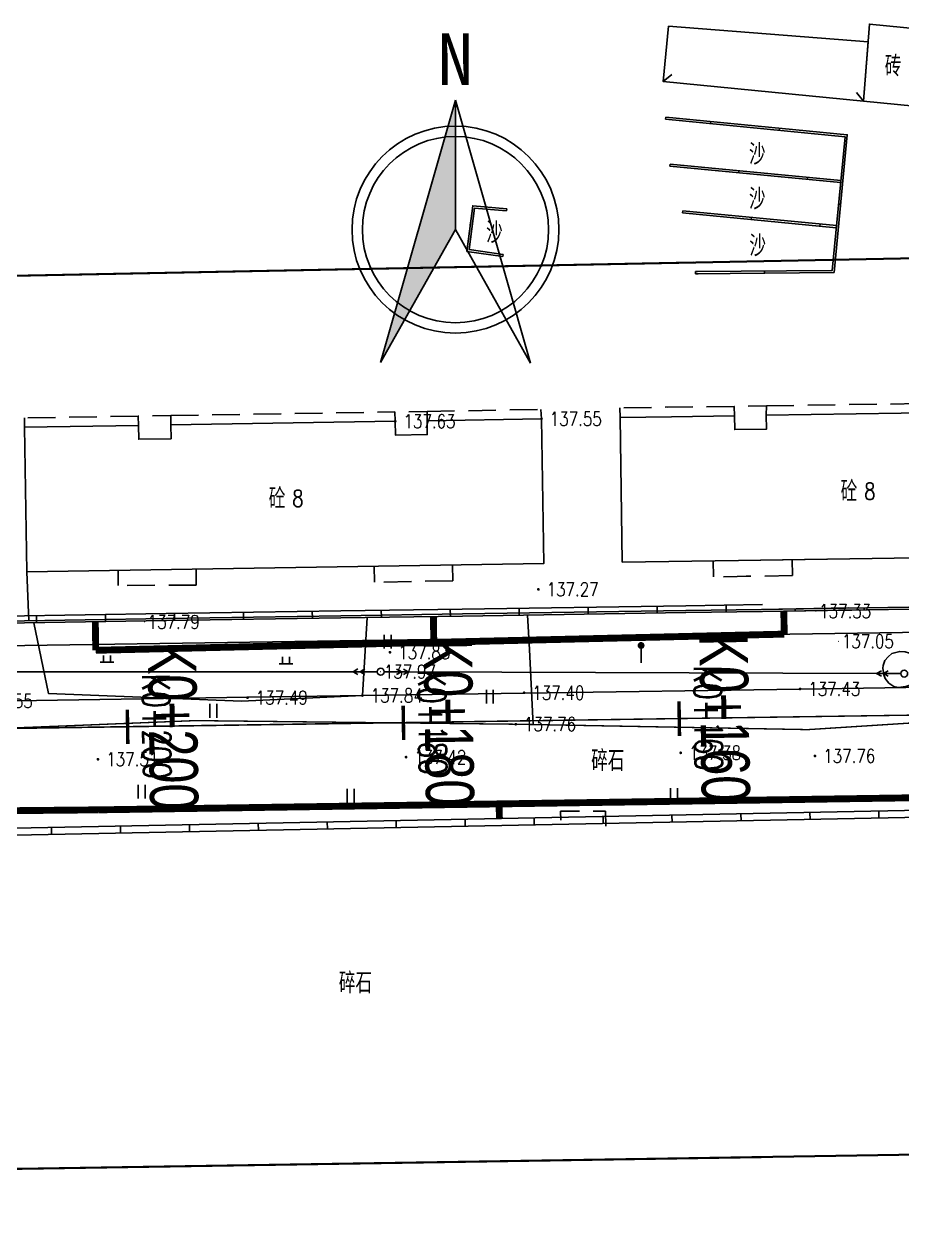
# Model space of a CAD drawing. Extents: x 529262 to 576451, y 2694391 to 2717535.
# Drawn here: x 564647.8 to 564711.4, y 2709980.8 to 2710068.1 of the extents above; entities that cross this region are included whole.
import ezdxf
from ezdxf.enums import TextEntityAlignment as Align
from ezdxf.xclip import XClip

# ---------------------------------------------------------------- set-up
doc = ezdxf.new("R2010")
doc.units = 0
doc.header["$XCLIPFRAME"] = 0
for name, pattern in [('ACAD_ISO12W100', [22, 12, -3, 0.5, -3, 0.5, -3]), ('X2', [10, 8, -2]), ('X5', [3, 2, -1])]:
    doc.linetypes.add(name, pattern=pattern)
for name, color, linetype in [('DLSS', 4, 'Continuous'), ('DMTZ', 8, 'Continuous'), ('GCD', 8, 'Continuous'), ('GPSCOMMON', 7, 'Continuous'), ('GXYZ', 8, 'Continuous'), ('JMD', 8, 'Continuous'), ('PP-COM', 7, 'Continuous'), ('RD-中线', 40, 'Continuous'), ('RD-红线', 7, 'Continuous'), ('ZBTZ', 8, 'Continuous'), ('ZJ', 7, 'Continuous'), ('桩号标注', 7, 'Continuous'), ('污水管径标注_W10-', 202, 'Continuous'), ('路名', 7, 'Continuous'), ('道路中线', 90, 'Continuous')]:
    doc.layers.add(name, color=color, linetype=linetype)
doc.layers.add('SZ-ZH-DIM', color=7, linetype='Continuous', lineweight=0)
doc.layers.add('控制界线1', color=30, linetype='ACAD_ISO12W100', lineweight=35)
doc.styles.add('HZ', font='rs.shx', dxfattribs={"width": 0.8, "bigfont": 'hztxt.shx'})
doc.styles.add('SEMDI', font='smsim.shx', dxfattribs={"width": 0.75, "bigfont": 'smfs.shx'})
doc.styles.get("Standard").update_dxf_attribs({"font": '', "height": 2.5, "bigfont": 'smfs.shx'})
doc.styles.get('Standard').set_extended_font_data('FangSong_GB2312')
doc.linetypes.add('10422', pattern='A,0.75,[150,AAA.SHX,S=0.5,R=0,X=0,Y=0.5],1.5,[177,AAA.SHX,S=1,R=0,X=0,Y=0.4],0.75', length=3)
doc.linetypes.add('1161', pattern='A,0,[149,AAA.SHX,S=0.15,R=0,X=0,Y=0],-1.6', length=1.6)

# ---------------------------------------------------------------- blocks, each defined once
blk = doc.blocks.new('Compass1')
for p, q in [((0, 12.5), (-7.25, -12.86)), ((0, 0), (0, 12.5)), ((0, 0), (-7.25, -12.86))]:
    blk.add_line(p, q)
at = {"color": 2}
for p, q in [((0, 12.5), (7.26, -12.9)), ((7.26, -12.9), (0, 0))]:
    blk.add_line(p, q, dxfattribs=at)
at = {"color": 3}
blk.add_circle((0, 0), 10, dxfattribs=at)
at = {"color": 2}
blk.add_circle((0, 0), 9, dxfattribs=at)
blk.add_solid([(-7.25, -12.86), (0, 12.5), (0, 0)], dxfattribs=at)
at = {"color": 3}
blk.add_text('N', height=5, dxfattribs=at).set_placement((-0.01, 13.97), align=Align.CENTER)
blk = doc.blocks.new('A$C19FD0107')
at = {"layer": 'RD-中线', "color": 8, "linetype": 'Continuous'}
blk.add_lwpolyline([(-6145.953, 15629.525), (-6583.681, 15623.036, -0.057862), (-6611.221, 15625.821), (-6627.546, 15629.409, 0.058625), (-6655.452, 15632.188), (-7132.057, 15623.673)], format="xyb", dxfattribs=at)
at = {"layer": 'RD-红线', "color": 8, "linetype": 'Continuous', "flags": 128}
for points in [[(-6280.01, 15633.539), (-6588.425, 15628.967)], [(-6279.846, 15621.54), (-6589.703, 15616.946)]]:
    blk.add_lwpolyline(points, dxfattribs=at)
blk = doc.blocks.new('GC200')
at = {"linetype": 'Continuous', "const_width": 0.2, "flags": 128}
blk.add_lwpolyline([(-0.1, 0, 1), (0.1, 0, 1)], format="xyb", close=True, dxfattribs=at)
blk = doc.blocks.new('gc013a')
at = {"linetype": 'Continuous'}
blk.add_line((0.5, 0), (4, 0), dxfattribs=at)
at = {"linetype": 'Continuous', "flags": 128}
for points in [[(2.31, -0.4), (3, 0), (2.31, 0.4)], [(3.31, -0.4), (4, 0), (3.31, 0.4)]]:
    blk.add_lwpolyline(points, dxfattribs=at)
blk = doc.blocks.new('gc170')
at = {"color": 8, "linetype": 'Continuous'}
blk.add_circle((0, 0), 0.5, dxfattribs=at)
blk = doc.blocks.new('gc119')
at = {"color": 8}
for p, q in [((-1, 0), (1, 0)), ((-0.5, 1), (-0.5, 0)), ((0.5, 1), (0.5, 0))]:
    blk.add_line(p, q, dxfattribs=at)
blk = doc.blocks.new('gc165')
at = {"color": 8}
blk.add_line((0, 0), (0, 2), dxfattribs=at)
at = {"color": 8, "const_width": 0.5}
blk.add_lwpolyline([(-0.25, 2.5, 1), (0.25, 2.5, 1)], format="xyb", close=True, dxfattribs=at)
blk = doc.blocks.new('gc121')
at = {"color": 8}
for p, q in [((-0.5, -1), (-0.5, 1)), ((0.5, -1), (0.5, 1))]:
    blk.add_line(p, q, dxfattribs=at)

msp = doc.modelspace()

# ---------------------------------------------------------------- linework, layer by layer
at = {"layer": 'DLSS', "linetype": 'X5'}
msp.add_line((564706.807, 2710025.65), (564707.78, 2710025.665), dxfattribs=at)
msp.add_line((564706.807, 2710025.65), (564707.78, 2710025.665), dxfattribs=at)
at = {"layer": 'DLSS', "linetype": 'X2', "const_width": 0.1, "elevation": 139.065, "flags": 128}
msp.add_lwpolyline([(564614.998, 2710015.203), (564616.215, 2710015.098), (564631.121, 2710015.821), (564639.419, 2710016.818), (564650.528, 2710017.256), (564660.184, 2710017.649), (564683.411, 2710017.386), (564704.59, 2710016.995), (564817.388, 2710024.229), (564820.313, 2710026.08), (564830.77, 2710029.122)], dxfattribs=at)
at = {"layer": 'DMTZ', "linetype": '10422', "elevation": 138.378, "flags": 128}
msp.add_lwpolyline([(564710.828, 2710020.114), (564710.466, 2710020.364), (564710.197, 2710020.689), (564710.086, 2710020.976), (564710.028, 2710021.455), (564710.058, 2710021.634), (564710.16, 2710021.995), (564710.42, 2710022.264), (564710.679, 2710022.524), (564711.249, 2710022.662), (564711.643, 2710022.626), (564711.949, 2710022.533), (564712.265, 2710022.292), (564712.468, 2710021.977), (564712.635, 2710021.439), (564712.561, 2710020.911), (564712.366, 2710020.512), (564712.061, 2710020.244), (564711.68, 2710020.114), (564711.124, 2710020.058)], close=True, dxfattribs=at)
at = {"layer": 'GPSCOMMON', "const_width": 0.5}
for points in [[(564677.466, 2710023.32), (564677.439, 2710025.2)], [(564702.871, 2710023.917), (564702.845, 2710025.587)], [(564652.959, 2710022.744), (564652.924, 2710024.821)], [(564652.959, 2710022.744), (564702.871, 2710023.917)], [(564653.13, 2710011.179), (564713.224, 2710012.069)], [(564653.13, 2710011.179), (564620.736, 2710010.864)], [(564682.202, 2710011.61), (564682.224, 2710010.544)]]:
    msp.add_lwpolyline(points, dxfattribs=at)
at = {"layer": 'GXYZ', "linetype": 'Continuous'}
for p, q in [((564671.617, 2710021.19), (564639.622, 2710021.188)), ((564709.57, 2710021.063), (564675.617, 2710021.183))]:
    msp.add_line(p, q, dxfattribs=at)
at = {"layer": 'JMD', "linetype": 'Continuous'}
for p, q in [((564694.101, 2710063.965), (564694.718, 2710064.474)), ((564708.623, 2710062.554), (564708.108, 2710063.167)), ((564694.289, 2710061.4), (564694.274, 2710061.251)), ((564697.553, 2710061.08), (564697.539, 2710060.931)), ((564702.529, 2710060.593), (564702.515, 2710060.443)), ((564694.595, 2710057.981), (564694.58, 2710057.832)), ((564699.572, 2710057.503), (564699.557, 2710057.354)), ((564704.549, 2710057.025), (564704.535, 2710056.876)), ((564706.974, 2710056.792), (564706.96, 2710056.643)), ((564706.96, 2710055.072), (564706.81, 2710055.086)), ((564682.745, 2710054.596), (564682.758, 2710054.745)), ((564695.523, 2710054.596), (564695.508, 2710054.447)), ((564700.5, 2710054.118), (564700.485, 2710053.969)), ((564680.071, 2710053.273), (564680.135, 2710053.769)), ((564705.477, 2710053.64), (564705.463, 2710053.491)), ((564706.661, 2710053.526), (564706.646, 2710053.377)), ((564682.486, 2710051.446), (564682.465, 2710051.297)), ((564696.446, 2710050.044), (564696.444, 2710050.194)), ((564696.446, 2710050.044), (564696.444, 2710050.194)), ((564701.445, 2710050.089), (564701.444, 2710050.239)), ((564701.445, 2710050.089), (564701.444, 2710050.239)), ((564698.664, 2710025.521), (564698.656, 2710026.021)), ((564648.67, 2710024.751), (564648.661, 2710025.25)), ((564653.669, 2710024.833), (564653.661, 2710025.333)), ((564658.668, 2710024.915), (564658.66, 2710025.415)), ((564663.668, 2710024.994), (564663.66, 2710025.493)), ((564663.668, 2710024.994), (564663.665, 2710025.144)), ((564668.667, 2710025.072), (564668.659, 2710025.572)), ((564668.667, 2710025.072), (564668.665, 2710025.222)), ((564673.666, 2710025.146), (564673.659, 2710025.646)), ((564673.666, 2710025.146), (564673.664, 2710025.296)), ((564678.666, 2710025.218), (564678.659, 2710025.717)), ((564678.666, 2710025.218), (564678.664, 2710025.368)), ((564678.666, 2710025.218), (564678.664, 2710025.368)), ((564683.665, 2710025.292), (564683.658, 2710025.792)), ((564683.665, 2710025.292), (564683.663, 2710025.442)), ((564683.665, 2710025.292), (564683.663, 2710025.442)), ((564688.665, 2710025.368), (564688.657, 2710025.868)), ((564688.665, 2710025.368), (564688.663, 2710025.518)), ((564688.665, 2710025.368), (564688.663, 2710025.518)), ((564693.664, 2710025.444), (564693.657, 2710025.944)), ((564693.664, 2710025.444), (564693.662, 2710025.594)), ((564693.664, 2710025.444), (564693.662, 2710025.594)), ((564698.664, 2710025.521), (564698.661, 2710025.671)), ((564698.664, 2710025.521), (564698.661, 2710025.671)), ((564703.663, 2710025.6), (564703.661, 2710025.75)), ((564703.663, 2710025.6), (564703.661, 2710025.75)), ((564703.663, 2710025.6), (564703.661, 2710025.75)), ((564703.663, 2710025.6), (564703.661, 2710025.75)), ((564708.662, 2710025.679), (564708.66, 2710025.829)), ((564708.662, 2710025.679), (564708.66, 2710025.829)), ((564648.67, 2710024.751), (564648.667, 2710024.9)), ((564653.669, 2710024.833), (564653.666, 2710024.983)), ((564658.668, 2710024.915), (564658.666, 2710025.065)), ((564669.741, 2710010.296), (564669.751, 2710009.796)), ((564674.74, 2710010.395), (564674.75, 2710009.896)), ((564679.739, 2710010.495), (564679.749, 2710009.995)), ((564684.738, 2710010.594), (564684.748, 2710010.094)), ((564689.737, 2710010.693), (564689.747, 2710010.193)), ((564694.736, 2710010.792), (564694.746, 2710010.292)), ((564699.735, 2710010.892), (564699.745, 2710010.392)), ((564704.734, 2710010.991), (564704.744, 2710010.491)), ((564709.733, 2710011.09), (564709.743, 2710010.59)), ((564649.745, 2710009.899), (564649.755, 2710009.399)), ((564654.744, 2710009.999), (564654.754, 2710009.499)), ((564659.743, 2710010.098), (564659.753, 2710009.598)), ((564664.742, 2710010.197), (564664.752, 2710009.697))]:
    msp.add_line(p, q, dxfattribs=at)
at = {"layer": 'JMD', "linetype": 'Continuous', "flags": 128}
for points in [[(564694.482, 2710067.98), (564694.101, 2710063.965), (564708.623, 2710062.554), (564708.956, 2710066.86)], [(564712.312, 2710062.176), (564712.744, 2710067.759), (564709.055, 2710068.137), (564708.623, 2710062.554)], [(564647.959, 2710028.428), (564647.791, 2710038.916), (564656.056, 2710039.044), (564656.072, 2710038.044), (564658.421, 2710038.083), (564658.405, 2710039.083), (564674.668, 2710039.347), (564674.684, 2710038.347), (564676.99, 2710038.385), (564676.974, 2710039.385), (564685.272, 2710039.524), (564685.439, 2710029.036)], [(564647.959, 2710028.428), (564647.791, 2710038.916), (564656.056, 2710039.044), (564656.072, 2710038.044), (564658.421, 2710038.083), (564658.405, 2710039.083), (564674.668, 2710039.347), (564674.684, 2710038.347), (564676.99, 2710038.385), (564676.974, 2710039.385), (564685.272, 2710039.524), (564685.439, 2710029.036)]]:
    msp.add_lwpolyline(points, close=True, dxfattribs=at)
at = {"layer": 'JMD', "linetype": 'Continuous'}
for points in [[(564696.444, 2710050.194), (564706.349, 2710050.284), (564707.28, 2710059.976), (564694.274, 2710061.251)], [(564696.446, 2710050.044), (564706.486, 2710050.135), (564707.444, 2710060.111), (564694.289, 2710061.4)], [(564682.758, 2710054.745), (564680.288, 2710054.964), (564679.865, 2710051.661), (564682.465, 2710051.297)], [(564682.745, 2710054.596), (564680.419, 2710054.802), (564680.033, 2710051.789), (564682.486, 2710051.446)], [(564696.444, 2710050.194), (564696.574, 2710050.195)], [(564696.446, 2710050.044), (564696.642, 2710050.046)]]:
    msp.add_lwpolyline(points, dxfattribs=at)
at = {"layer": 'JMD', "linetype": 'Continuous', "flags": 128}
for points in [[(564694.58, 2710057.832), (564706.96, 2710056.643)], [(564694.595, 2710057.981), (564706.974, 2710056.792)], [(564695.508, 2710054.447), (564706.646, 2710053.377)], [(564695.523, 2710054.596), (564706.661, 2710053.526)], [(564694.701, 2710039.678), (564699.27, 2710039.746), (564699.285, 2710038.746), (564701.588, 2710038.777), (564701.573, 2710039.777), (564717.871, 2710040.028), (564717.886, 2710039.028), (564720.203, 2710039.052), (564720.188, 2710040.052), (564728.458, 2710040.178), (564728.611, 2710029.69), (564699.568, 2710029.26)], [(564699.568, 2710029.26), (564691.13, 2710029.135), (564690.977, 2710039.623), (564694.701, 2710039.678)], [(564699.568, 2710029.26), (564691.13, 2710029.135), (564690.977, 2710039.623), (564694.701, 2710039.678)], [(564694.701, 2710039.678), (564699.27, 2710039.746), (564699.285, 2710038.746), (564701.588, 2710038.777), (564701.584, 2710039.04)], [(564705.934, 2710029.354), (564699.568, 2710029.26)], [(564701.225, 2710025.712), (564747.006, 2710026.436), (564762.969, 2710026.658), (564783.387, 2710026.955)], [(564628.664, 2710024.92), (564658.067, 2710025.406), (564670.722, 2710025.604), (564679.534, 2710025.73), (564695.737, 2710025.975), (564701.287, 2710026.063)], [(564701.295, 2710025.563), (564747.009, 2710026.286), (564762.971, 2710026.508), (564783.389, 2710026.805)], [(564628.67, 2710024.57), (564658.073, 2710025.056), (564670.727, 2710025.254), (564679.538, 2710025.38), (564695.742, 2710025.625), (564701.225, 2710025.712)], [(564628.67, 2710024.57), (564658.073, 2710025.056), (564670.727, 2710025.254), (564679.538, 2710025.38), (564695.742, 2710025.625), (564701.225, 2710025.712)], [(564628.672, 2710024.42), (564658.076, 2710024.906), (564670.73, 2710025.104), (564679.541, 2710025.23), (564695.745, 2710025.475), (564701.295, 2710025.563)], [(564628.672, 2710024.42), (564658.076, 2710024.906), (564670.73, 2710025.104), (564679.541, 2710025.23), (564695.745, 2710025.475), (564701.295, 2710025.563)], [(564701.225, 2710025.712), (564707.525, 2710025.811)], [(564701.295, 2710025.563), (564707.592, 2710025.662)], [(564829.709, 2710013.472), (564472.921, 2710006.389)], [(564829.719, 2710012.972), (564472.931, 2710005.89)]]:
    msp.add_lwpolyline(points, dxfattribs=at)
at = {"layer": 'JMD', "linetype": 'X5'}
for points in [[(564658.405, 2710039.083), (564658.396, 2710039.756), (564674.639, 2710040.029), (564674.668, 2710039.347)], [(564658.405, 2710039.083), (564658.396, 2710039.756), (564674.639, 2710040.029), (564674.668, 2710039.347)], [(564676.974, 2710039.385), (564676.976, 2710040.059), (564685.232, 2710040.203), (564685.272, 2710039.524)], [(564676.974, 2710039.385), (564676.976, 2710040.059), (564685.232, 2710040.203), (564685.272, 2710039.524)], [(564699.27, 2710039.746), (564699.241, 2710040.428), (564690.963, 2710040.311), (564690.977, 2710039.623)], [(564699.27, 2710039.746), (564699.241, 2710040.428), (564690.963, 2710040.311), (564690.977, 2710039.623)], [(564699.27, 2710039.746), (564699.241, 2710040.428), (564694.383, 2710040.359)], [(564699.27, 2710039.746), (564699.241, 2710040.428), (564694.383, 2710040.359)], [(564701.573, 2710039.777), (564701.578, 2710040.458), (564717.842, 2710040.71), (564717.871, 2710040.028)], [(564656.056, 2710039.044), (564656.027, 2710039.726), (564647.781, 2710039.594), (564647.791, 2710038.916)], [(564660.227, 2710028.627), (564660.246, 2710027.47), (564654.59, 2710027.446), (564654.572, 2710028.536)], [(564678.821, 2710028.929), (564678.84, 2710027.785), (564673.17, 2710027.683), (564673.151, 2710028.837)], [(564678.821, 2710028.929), (564678.84, 2710027.785), (564673.17, 2710027.683), (564673.151, 2710028.837)], [(564703.445, 2710029.317), (564703.462, 2710028.161), (564697.749, 2710028.069), (564697.731, 2710029.233)], [(564703.445, 2710029.317), (564703.462, 2710028.161), (564697.749, 2710028.069), (564697.731, 2710029.233)], [(564703.445, 2710029.317), (564703.462, 2710028.161), (564700.107, 2710028.107)], [(564703.445, 2710029.317), (564703.462, 2710028.161), (564700.107, 2710028.107)]]:
    msp.add_lwpolyline(points, dxfattribs=at)
at = {"layer": 'JMD', "linetype": 'X5', "elevation": 137.55, "flags": 128}
for points in [[(564676.974, 2710039.385), (564676.976, 2710040.059), (564674.639, 2710040.029), (564674.668, 2710039.347)], [(564676.974, 2710039.385), (564676.976, 2710040.059), (564674.639, 2710040.029), (564674.668, 2710039.347)], [(564701.573, 2710039.777), (564701.578, 2710040.458), (564699.241, 2710040.428), (564699.27, 2710039.746)], [(564701.573, 2710039.777), (564701.578, 2710040.458), (564699.241, 2710040.428), (564699.27, 2710039.746)], [(564701.573, 2710039.777), (564701.578, 2710040.458), (564699.241, 2710040.428), (564699.27, 2710039.746)], [(564701.573, 2710039.777), (564701.578, 2710040.458), (564699.241, 2710040.428), (564699.27, 2710039.746)], [(564658.405, 2710039.083), (564658.396, 2710039.756), (564656.027, 2710039.726), (564656.056, 2710039.044)]]:
    msp.add_lwpolyline(points, dxfattribs=at)
at = {"layer": 'JMD', "linetype": 'X5', "flags": 128}
msp.add_lwpolyline([(564689.94, 2710009.995), (564689.925, 2710011.088), (564686.664, 2710011.074), (564686.68, 2710009.947)], dxfattribs=at)
msp.add_lwpolyline([(564689.94, 2710009.995), (564689.925, 2710011.088), (564686.664, 2710011.074), (564686.68, 2710009.947)], dxfattribs=at)
msp.add_lwpolyline([(564689.94, 2710009.995), (564689.925, 2710011.088), (564686.664, 2710011.074), (564686.68, 2710009.947)], dxfattribs=at)
at = {"layer": 'SZ-ZH-DIM', "color": 0, "const_width": 0.25, "elevation": 140}
for points in [[(564695.28, 2710016.537), (564695.243, 2710019.037)], [(564655.284, 2710015.944), (564655.247, 2710018.444)], [(564675.282, 2710016.241), (564675.245, 2710018.741)]]:
    msp.add_lwpolyline(points, dxfattribs=at)
at = {"layer": 'ZBTZ', "linetype": '1161', "flags": 128}
msp.add_lwpolyline([(564647.959, 2710028.428), (564648.108, 2710024.891)], dxfattribs=at)
at = {"layer": 'ZBTZ', "linetype": '1161'}
for points in [[(564672.625, 2710025.131), (564672.291, 2710019.468), (564663.52, 2710019.047), (564649.537, 2710019.613), (564648.457, 2710024.747)], [(564672.625, 2710025.131), (564672.291, 2710019.468), (564663.52, 2710019.047), (564649.537, 2710019.613), (564648.457, 2710024.747)], [(564684.675, 2710017.363), (564684.652, 2710017.813), (564684.395, 2710022.797), (564684.266, 2710025.301)], [(564684.675, 2710017.363), (564684.652, 2710017.813), (564684.395, 2710022.797), (564684.266, 2710025.301)], [(564684.675, 2710017.363), (564684.652, 2710017.813), (564684.395, 2710022.797), (564684.266, 2710025.301)]]:
    msp.add_lwpolyline(points, dxfattribs=at)
at = {"layer": '控制界线1', "color": 252, "linetype": 'Continuous', "flags": 128}
for points in [[(564755.82, 2710052.009), (564381.075, 2710044.69), (564375.334, 2709980.803), (564584.871, 2709984.176), (564781.181, 2709987.275)], [(564755.82, 2710052.009), (564381.075, 2710044.69), (564375.334, 2709980.803), (564584.871, 2709984.176), (564781.181, 2709987.275)], [(564755.82, 2710052.009), (564381.075, 2710044.69), (564375.334, 2709980.803), (564584.871, 2709984.176), (564781.181, 2709987.275)], [(564696.282, 2710050.846), (564381.075, 2710044.69), (564375.334, 2709980.803), (564584.871, 2709984.176), (564701.191, 2709986.012)], [(564696.282, 2710050.846), (564381.075, 2710044.69), (564375.334, 2709980.803), (564584.871, 2709984.176), (564701.191, 2709986.012)], [(564696.282, 2710050.846), (564381.075, 2710044.69), (564375.334, 2709980.803), (564584.871, 2709984.176), (564701.191, 2709986.012)]]:
    msp.add_lwpolyline(points, dxfattribs=at)
at = {"layer": '桩号标注', "const_width": 0.25}
for points in [[(564695.28, 2710016.537), (564695.243, 2710019.037)], [(564655.284, 2710015.944), (564655.247, 2710018.444)], [(564675.282, 2710016.241), (564675.245, 2710018.741)]]:
    msp.add_lwpolyline(points, dxfattribs=at)
at = {"layer": '污水管径标注_W10-'}
msp.add_lwpolyline([(564504.036, 2710016.969), (564524.034, 2710017.266), (564544.031, 2710017.562), (564564.029, 2710017.859), (564584.027, 2710018.155), (564604.025, 2710018.452), (564624.023, 2710018.748), (564644.02, 2710019.044), (564664.018, 2710019.341), (564684.016, 2710019.637), (564704.014, 2710019.934), (564724.012, 2710020.23), (564744.009, 2710020.527), (564764.007, 2710020.854), (564784.004, 2710021.181), (564804.002, 2710021.45), (564824, 2710021.718)], dxfattribs=at)
at = {"layer": '道路中线'}
msp.add_lwpolyline([(564377.047, 2710013.07), (564855.244, 2710020.159)], dxfattribs=at)

# ---------------------------------------------------------------- block references
at = {"layer": 'GCD', "linetype": 'Continuous'}
ref = msp.add_blockref('GC200', (564685.272, 2710039.524, 137.548), dxfattribs=dict(at, xscale=0.5, yscale=0.5, zscale=0.5))
ref.add_attrib('height', '137.55', dxfattribs={"linetype": 'Continuous', "height": 1, "style": 'HZ', "width": 0.8}).set_placement((564685.872, 2710039.524, 137.548), align=Align.MIDDLE_LEFT)
ref = msp.add_blockref('GC200', (564674.668, 2710039.347, 137.63), dxfattribs=dict(at, xscale=0.5, yscale=0.5, zscale=0.5))
ref.add_attrib('height', '137.63', dxfattribs={"linetype": 'Continuous', "height": 1, "style": 'HZ', "width": 0.8}).set_placement((564675.268, 2710039.347, 137.63), align=Align.MIDDLE_LEFT)
ref = msp.add_blockref('GC200', (564685.048, 2710027.159, 137.271), dxfattribs=dict(at, xscale=0.5, yscale=0.5, zscale=0.5))
ref.add_attrib('height', '137.27', dxfattribs={"linetype": 'Continuous', "height": 1, "style": 'HZ', "width": 0.8}).set_placement((564685.648, 2710027.159, 137.271), align=Align.MIDDLE_LEFT)
ref = msp.add_blockref('GC200', (564705.165, 2710025.579, 137.329), dxfattribs=dict(at, xscale=0.1999999999534339, yscale=0.1999999999534339, zscale=0.1999999999534339))
ref.add_attrib('height', '137.33', dxfattribs={"linetype": 'Continuous', "height": 1, "style": 'HZ', "width": 0.8}).set_placement((564705.405, 2710025.579, 137.329), align=Align.MIDDLE_LEFT)
ref = msp.add_blockref('GC200', (564705.165, 2710025.579, 137.329), dxfattribs=dict(at, xscale=0.1999999999534339, yscale=0.1999999999534339, zscale=0.1999999999534339))
ref.add_attrib('height', '137.33', dxfattribs={"linetype": 'Continuous', "height": 1, "style": 'HZ', "width": 0.8}).set_placement((564705.405, 2710025.579, 137.329), align=Align.MIDDLE_LEFT)
ref = msp.add_blockref('GC200', (564656.484, 2710024.803, 137.793), dxfattribs=dict(at, xscale=0.1999999999534339, yscale=0.1999999999534339, zscale=0.1999999999534339))
ref.add_attrib('height', '137.79', dxfattribs={"linetype": 'Continuous', "height": 1, "style": 'HZ', "width": 0.8}).set_placement((564656.724, 2710024.803, 137.793), align=Align.MIDDLE_LEFT)
ref = msp.add_blockref('GC200', (564656.484, 2710024.803, 137.793), dxfattribs=dict(at, xscale=0.1999999999534339, yscale=0.1999999999534339, zscale=0.1999999999534339))
ref.add_attrib('height', '137.79', dxfattribs={"linetype": 'Continuous', "height": 1, "style": 'HZ', "width": 0.8}).set_placement((564656.724, 2710024.803, 137.793), align=Align.MIDDLE_LEFT)
ref = msp.add_blockref('GC200', (564706.81, 2710023.396, 137.051), dxfattribs=dict(at, xscale=0.1999999999534339, yscale=0.1999999999534339, zscale=0.1999999999534339))
ref.add_attrib('height', '137.05', dxfattribs={"linetype": 'Continuous', "height": 1, "style": 'HZ', "width": 0.8}).set_placement((564707.05, 2710023.396, 137.051), align=Align.MIDDLE_LEFT)
ref = msp.add_blockref('GC200', (564706.81, 2710023.396, 137.051), dxfattribs=dict(at, xscale=0.1999999999534339, yscale=0.1999999999534339, zscale=0.1999999999534339))
ref.add_attrib('height', '137.05', dxfattribs={"linetype": 'Continuous', "height": 1, "style": 'HZ', "width": 0.8}).set_placement((564707.05, 2710023.396, 137.051), align=Align.MIDDLE_LEFT)
ref = msp.add_blockref('GC200', (564674.287, 2710022.604, 137.826), dxfattribs=dict(at, xscale=0.5, yscale=0.5, zscale=0.5))
ref.add_attrib('height', '137.83', dxfattribs={"linetype": 'Continuous', "height": 1, "style": 'HZ', "width": 0.8}).set_placement((564674.887, 2710022.604, 137.826), align=Align.MIDDLE_LEFT)
ref = msp.add_blockref('GC200', (564673.61, 2710021.195, 137.967), dxfattribs=dict(at, xscale=0.1999999999534339, yscale=0.1999999999534339, zscale=0.1999999999534339))
ref.add_attrib('height', '137.97', dxfattribs={"linetype": 'Continuous', "height": 1, "style": 'HZ', "width": 0.8}).set_placement((564673.85, 2710021.195, 137.967), align=Align.MIDDLE_LEFT)
ref = msp.add_blockref('GC200', (564673.61, 2710021.195, 137.967), dxfattribs=dict(at, xscale=0.1999999999534339, yscale=0.1999999999534339, zscale=0.1999999999534339))
ref.add_attrib('height', '137.97', dxfattribs={"linetype": 'Continuous', "height": 1, "style": 'HZ', "width": 0.8}).set_placement((564673.85, 2710021.195, 137.967), align=Align.MIDDLE_LEFT)
ref = msp.add_blockref('GC200', (564672.291, 2710019.468, 137.844), dxfattribs=dict(at, xscale=0.5, yscale=0.5))
ref.add_attrib('height', '137.84', dxfattribs={"linetype": 'Continuous', "height": 1, "style": 'HZ', "width": 0.8}).set_placement((564672.891, 2710019.468, 137.844), align=Align.MIDDLE_LEFT)
ref = msp.add_blockref('GC200', (564684.012, 2710019.665, 137.4), dxfattribs=dict(at, xscale=0.5, yscale=0.5, zscale=0.5))
ref.add_attrib('height', '137.40', dxfattribs={"linetype": 'Continuous', "height": 1, "style": 'HZ', "width": 0.8}).set_placement((564684.612, 2710019.665, 137.4), align=Align.MIDDLE_LEFT)
ref = msp.add_blockref('GC200', (564704.019, 2710019.946, 137.429), dxfattribs=dict(at, xscale=0.5, yscale=0.5, zscale=0.5))
ref.add_attrib('height', '137.43', dxfattribs={"linetype": 'Continuous', "height": 1, "style": 'HZ', "width": 0.8}).set_placement((564704.619, 2710019.946, 137.429), align=Align.MIDDLE_LEFT)
ref = msp.add_blockref('GC200', (564644.017, 2710019.063, 137.55), dxfattribs=dict(at, xscale=0.5, yscale=0.5, zscale=0.5))
ref.add_attrib('height', '137.55', dxfattribs={"linetype": 'Continuous', "height": 1, "style": 'HZ', "width": 0.8}).set_placement((564644.617, 2710019.063, 137.55), align=Align.MIDDLE_LEFT)
ref = msp.add_blockref('GC200', (564663.959, 2710019.309, 137.49), dxfattribs=dict(at, xscale=0.5, yscale=0.5, zscale=0.5))
ref.add_attrib('height', '137.49', dxfattribs={"linetype": 'Continuous', "height": 1, "style": 'HZ', "width": 0.8}).set_placement((564664.559, 2710019.309, 137.49), align=Align.MIDDLE_LEFT)
ref = msp.add_blockref('GC200', (564683.411, 2710017.386, 137.759), dxfattribs=dict(at, xscale=0.5, yscale=0.5))
ref.add_attrib('height', '137.76', dxfattribs={"linetype": 'Continuous', "height": 1, "style": 'HZ', "width": 0.8}).set_placement((564684.011, 2710017.386, 137.759), align=Align.MIDDLE_LEFT)
ref = msp.add_blockref('GC200', (564675.455, 2710015.001, 137.42), dxfattribs=dict(at, xscale=0.5, yscale=0.5, zscale=0.5))
ref.add_attrib('height', '137.42', dxfattribs={"linetype": 'Continuous', "height": 1, "style": 'HZ', "width": 0.8}).set_placement((564676.055, 2710015.001, 137.42), align=Align.MIDDLE_LEFT)
ref = msp.add_blockref('GC200', (564695.372, 2710015.313, 137.38), dxfattribs=dict(at, xscale=0.5, yscale=0.5, zscale=0.5))
ref.add_attrib('height', '137.38', dxfattribs={"linetype": 'Continuous', "height": 1, "style": 'HZ', "width": 0.8}).set_placement((564695.972, 2710015.313, 137.38), align=Align.MIDDLE_LEFT)
ref = msp.add_blockref('GC200', (564705.099, 2710015.084, 137.76), dxfattribs=dict(at, xscale=0.5, yscale=0.5, zscale=0.5))
ref.add_attrib('height', '137.76', dxfattribs={"linetype": 'Continuous', "height": 1, "style": 'HZ', "width": 0.8}).set_placement((564705.699, 2710015.084, 137.76), align=Align.MIDDLE_LEFT)
ref = msp.add_blockref('GC200', (564653.118, 2710014.847, 137.51), dxfattribs=dict(at, xscale=0.5, yscale=0.5, zscale=0.5))
ref.add_attrib('height', '137.51', dxfattribs={"linetype": 'Continuous', "height": 1, "style": 'HZ', "width": 0.8}).set_placement((564653.718, 2710014.847, 137.51), align=Align.MIDDLE_LEFT)
at = {"layer": 'GXYZ', "linetype": 'Continuous'}
for p, xscale, yscale, rotation in [((564673.617, 2710021.19), 0.5000000000287828, 0.5000000000287828, 180.0035506845142), ((564673.617, 2710021.19), 0.4999999999940705, 0.4999999999940705, 359.7970992016623), ((564711.57, 2710021.056), 0.4999999999940705, 0.4999999999940705, 179.7970992016623)]:
    msp.add_blockref('gc013a', p, dxfattribs=dict(at, xscale=xscale, yscale=yscale, rotation=rotation))
at = {"layer": 'GXYZ', "linetype": 'Continuous', "xscale": 0.5, "yscale": 0.5}
for p in [(564673.617, 2710021.19), (564711.57, 2710021.056)]:
    msp.add_blockref('gc170', p, dxfattribs=at)
at = {"layer": 'PP-COM'}
ref = msp.add_blockref('A$C19FD0107', (570997.993, 2694390.603), dxfattribs=at)
XClip(ref).set_block_clipping_path([(-9366.4383134884, 14428.6043910822), (-3328.4480743363, 17452.7484863754)])
at = {"layer": 'ZBTZ', "linetype": 'Continuous', "xscale": 0.5, "yscale": 0.5}
for name, p in [('gc121', (564674.13, 2710023.375)), ('gc121', (564674.13, 2710023.375)), ('gc165', (564692.494, 2710021.845)), ('gc165', (564692.494, 2710021.845)), ('gc165', (564692.494, 2710021.845)), ('gc119', (564653.766, 2710021.879)), ('gc119', (564653.766, 2710021.879)), ('gc119', (564666.751, 2710021.765)), ('gc119', (564666.751, 2710021.765)), ('gc121', (564681.526, 2710019.386)), ('gc121', (564681.526, 2710019.386)), ('gc121', (564681.526, 2710019.386)), ('gc121', (564661.483, 2710018.361)), ('gc121', (564661.483, 2710018.361)), ('gc121', (564656.291, 2710012.493)), ('gc121', (564656.291, 2710012.493)), ('gc121', (564671.435, 2710012.201)), ('gc121', (564671.435, 2710012.201)), ('gc121', (564694.887, 2710012.247)), ('gc121', (564694.887, 2710012.247)), ('gc121', (564694.887, 2710012.247))]:
    msp.add_blockref(name, p, dxfattribs=at)
at = {"layer": '路名', "xscale": 0.75, "yscale": 0.75}
msp.add_blockref('Compass1', (564679.037, 2710053.241), dxfattribs=at)

# ---------------------------------------------------------------- texts
at = {"layer": 'JMD', "linetype": 'Continuous', "style": 'HZ', "width": 0.8}
for s, p in [('砖', (564711.367, 2710065.091)), ('砼', (564708.168, 2710034.274)), ('砼', (564708.168, 2710034.274)), ('砼', (564666.701, 2710033.753))]:
    msp.add_text(s, height=1.5, dxfattribs=at).set_placement(p, align=Align.MIDDLE_RIGHT)
for p in [(564708.668, 2710034.274), (564708.668, 2710034.274), (564667.201, 2710033.753)]:
    msp.add_text('8', height=1.2, dxfattribs=at).set_placement(p, align=Align.MIDDLE_LEFT)
at = {"layer": 'SZ-ZH-DIM', "color": 0, "style": 'HZ', "width": 0.7}
for s, p in [('K0+200', (564655.766, 2710017.202, 140)), ('K0+180', (564675.764, 2710017.498, 140)), ('K0+160', (564695.761, 2710017.795, 140))]:
    msp.add_text(s, height=2, rotation=270.84931, dxfattribs=at).set_placement(p, align=Align.BOTTOM_CENTER)
at = {"layer": 'ZJ', "color": 8, "linetype": 'Continuous', "style": 'HZ', "width": 0.8}
for s, p in [('沙', (564700.916, 2710058.771)), ('沙', (564700.916, 2710055.528)), ('沙', (564681.859, 2710053.091)), ('沙', (564700.947, 2710052.132)), ('碎石', (564690.079, 2710014.826)), ('碎石', (564690.079, 2710014.826)), ('碎石', (564690.079, 2710014.826)), ('碎石', (564671.783, 2709998.712))]:
    msp.add_text(s, height=1.5, dxfattribs=at).set_placement(p, align=Align.MIDDLE)
at = {"layer": '桩号标注', "style": 'SEMDI', "width": 0.75}
for s, p in [('K0+180', (564675.764, 2710017.498)), ('K0+160', (564695.761, 2710017.795)), ('K0+200', (564655.766, 2710017.202))]:
    msp.add_text(s, height=3.5, rotation=270.84931, dxfattribs=at).set_placement(p, align=Align.BOTTOM_CENTER)

doc.saveas('drawing.dxf')
